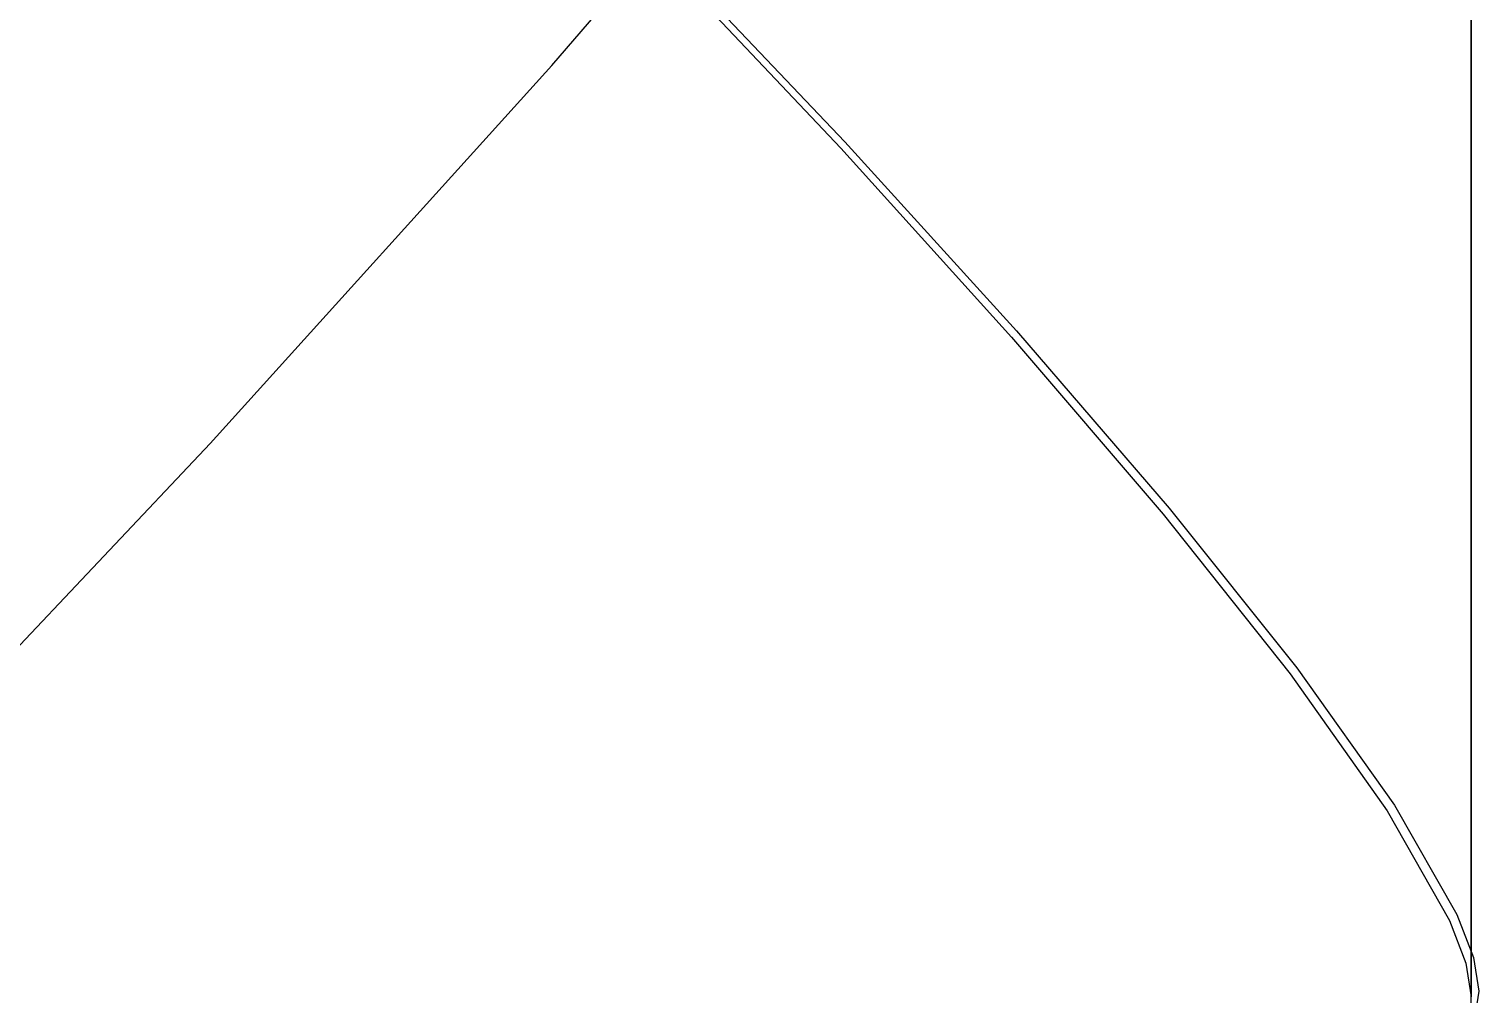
# Model space of a CAD drawing. Extents: x 0 to 141, y -114 to 28.
# Drawn here: x 95.92 to 141.35, y -43.16 to -12.92 of the extents above; entities that cross this region are included whole.
import ezdxf

# ---------------------------------------------------------------- set-up
doc = ezdxf.new("R2010")
doc.units = 0

msp = doc.modelspace()

# ---------------------------------------------------------------- linework, layer by layer
at = {"layer": 'Layer 1'}
for p, q in [((141.111, -113.812), (141.111, 27.2993)), ((141.111, 27.2993), (141.111, -43.2562)), ((141.111, 27.2993), (141.111, -43.2562)), ((141.111, -113.812), (141.111, 27.2993)), ((141.111, 27.2993), (141.111, -43.2562)), ((141.111, -113.812), (141.111, 27.2993)), ((141.111, 27.2993), (141.111, -43.2562)), ((141.111, -113.812), (141.111, 27.2993)), ((141.111, -113.812), (141.111, 27.2993)), ((141.111, -113.812), (141.111, 27.2993)), ((141.111, -113.812), (141.111, 27.2993)), ((141.111, -113.812), (141.111, 27.2993)), ((141.111, 27.2993), (141.111, -43.2562)), ((141.111, 27.2993), (141.111, -43.2562)), ((141.111, 27.2993), (141.111, -43.2562)), ((141.111, 27.2993), (141.111, -43.2562)), ((141.111, 27.2993), (141.111, -43.2562)), ((141.111, 27.2993), (141.111, -43.2562)), ((141.111, 27.2993), (141.111, -43.2562)), ((141.111, 27.2993), (141.111, -43.2562)), ((141.111, 27.2993), (141.111, -43.2562)), ((141.111, 27.2993), (141.111, -43.2562)), ((141.111, 27.2993), (141.111, -43.2562)), ((141.111, -113.812), (141.111, 27.2993)), ((141.111, 27.2993), (141.111, -43.2562)), ((141.111, 27.2993), (141.111, -43.2562)), ((141.111, -113.812), (141.111, 27.2993)), ((141.111, -113.812), (141.111, 27.2993)), ((141.111, 27.2993), (141.111, -43.2562)), ((141.111, 27.2993), (141.111, -43.2562)), ((141.111, -113.812), (141.111, 27.2993)), ((141.111, 27.2993), (141.111, -43.2562)), ((141.111, 27.2993), (141.111, -43.2562)), ((141.111, -113.812), (141.111, 27.2993)), ((141.111, 27.2993), (141.111, -43.2562)), ((141.111, -113.812), (141.111, 27.2993)), ((141.111, -113.812), (141.111, 27.2993)), ((141.111, 27.2993), (141.111, -43.2562)), ((141.111, 27.2993), (141.111, -43.2562)), ((141.111, -113.812), (141.111, 27.2993)), ((141.111, 27.2993), (141.111, -43.2562)), ((141.111, -113.812), (141.111, 27.2993)), ((141.111, 27.2993), (141.111, -43.2562)), ((141.111, 27.2993), (141.111, -43.2562)), ((141.111, 27.2993), (141.111, -43.2562)), ((141.111, -113.812), (141.111, 27.2993)), ((141.111, 27.2993), (141.111, -43.2562)), ((141.111, -113.812), (141.111, 27.2993)), ((141.111, 27.2993), (141.111, -43.2562)), ((141.111, 27.2993), (141.111, -43.2562)), ((141.111, -113.812), (141.111, 27.2993)), ((141.111, 27.2993), (141.111, -43.2562)), ((141.111, -113.812), (141.111, 27.2993)), ((141.111, -113.812), (141.111, 27.2993)), ((141.111, 27.2993), (141.111, -43.2562)), ((141.111, -113.812), (141.111, 27.2993)), ((141.111, -113.812), (141.111, 27.2993)), ((141.111, -113.812), (141.111, 27.2993)), ((141.111, 27.2993), (141.111, -43.2562)), ((141.111, 27.2993), (141.111, -43.2562)), ((141.111, -113.812), (141.111, 27.2993)), ((141.111, -113.812), (141.111, 27.2993)), ((141.111, 27.2993), (141.111, -43.2562)), ((141.111, 27.2993), (141.111, -43.2562)), ((141.111, 27.2993), (141.111, -43.2562)), ((141.111, -113.812), (141.111, 27.2993)), ((141.111, 27.2993), (141.111, -43.2562)), ((141.111, 27.2993), (141.111, -43.2562)), ((141.111, -113.812), (141.111, 27.2993)), ((141.111, 27.2993), (141.111, -43.2562)), ((141.111, 27.2993), (141.111, -43.2562)), ((141.111, 27.2993), (141.111, -43.2562)), ((141.111, 27.2993), (141.111, -43.2562)), ((141.111, 27.2993), (141.111, -43.2562)), ((141.111, -113.812), (141.111, 27.2993)), ((141.111, 27.2993), (141.111, -43.2562)), ((141.111, -113.812), (141.111, 27.2993)), ((141.111, 27.2993), (141.111, -43.2562)), ((141.111, 27.2993), (141.111, -43.2562)), ((141.111, -113.812), (141.111, 27.2993)), ((141.111, -113.812), (141.111, 27.2993)), ((141.111, 27.2993), (141.111, -43.2562)), ((141.111, 27.2993), (141.111, -43.2562)), ((141.111, 27.2993), (141.111, -43.2562)), ((141.111, 27.2993), (141.111, -43.2562)), ((141.111, -113.812), (141.111, 27.2993)), ((141.111, 27.2993), (141.111, -43.2562)), ((141.111, 27.2993), (141.111, -43.2562)), ((141.111, 27.2993), (141.111, -43.2562)), ((141.111, 27.2993), (141.111, -43.2562)), ((141.111, 27.2993), (141.111, -43.2562)), ((141.111, 27.2993), (141.111, -43.2562)), ((141.111, -113.812), (141.111, 27.2993)), ((141.111, -113.812), (141.111, 27.2993)), ((141.111, 27.2993), (141.111, -43.2562)), ((141.111, 27.2993), (141.111, -43.2562)), ((141.111, -113.812), (141.111, 27.2993)), ((141.111, 27.2993), (141.111, -43.2562)), ((141.111, 27.2993), (141.111, -43.2562)), ((141.111, 27.2993), (141.111, -43.2562)), ((141.111, 27.2993), (141.111, -43.2562)), ((141.111, -113.812), (141.111, 27.2993)), ((141.111, -113.812), (141.111, 27.2993)), ((141.111, -113.812), (141.111, 27.2993)), ((141.111, -113.812), (141.111, 27.2993)), ((141.111, -113.812), (141.111, 27.2993)), ((141.111, 27.2993), (141.111, -43.2562)), ((141.111, -113.812), (141.111, 27.2993)), ((141.111, -113.812), (141.111, 27.2993)), ((141.111, 27.2993), (141.111, -43.2562)), ((141.111, 27.2993), (141.111, -43.2562)), ((141.111, -113.812), (141.111, 27.2993)), ((141.111, 27.2993), (141.111, -43.2562)), ((141.111, 27.2993), (141.111, -43.2562)), ((141.111, 27.2993), (141.111, -43.2562)), ((141.111, -113.812), (141.111, 27.2993)), ((141.111, 27.2993), (141.111, -43.2562)), ((112.306867, -14.062516), (121.802245, -2.968875)), ((112.306867, -14.062516), (121.802245, -2.968875)), ((112.306867, -14.062516), (121.802245, -2.968875)), ((112.306867, -14.062516), (121.802245, -2.968875)), ((112.306867, -14.062516), (121.802245, -2.968875)), ((112.306867, -14.062516), (121.802245, -2.968875)), ((112.306867, -14.062516), (121.802245, -2.968875)), ((112.306867, -14.062516), (121.802245, -2.968875)), ((112.306867, -14.062516), (121.802245, -2.968875)), ((112.306867, -14.062516), (121.802245, -2.968875)), ((112.306867, -14.062516), (121.802245, -2.968875)), ((112.306867, -14.062516), (121.802245, -2.968875)), ((112.306867, -14.062516), (121.802245, -2.968875)), ((112.306867, -14.062516), (121.802245, -2.968875)), ((112.306867, -14.062516), (121.802245, -2.968875)), ((112.306867, -14.062516), (121.802245, -2.968875)), ((112.306867, -14.062516), (121.802245, -2.968875)), ((112.306867, -14.062516), (121.802245, -2.968875)), ((112.306867, -14.062516), (121.802245, -2.968875)), ((112.306867, -14.062516), (121.802245, -2.968875)), ((115.651124, -10.309892), (121.480104, -16.452761)), ((115.559236, -10.513096), (121.354873, -16.651066)), ((115.559236, -10.513096), (121.354873, -16.651066)), ((115.559236, -10.513096), (121.354873, -16.651066)), ((115.559236, -10.513096), (121.354873, -16.651066)), ((115.559236, -10.513096), (121.354873, -16.651066)), ((115.559236, -10.513096), (121.354873, -16.651066)), ((115.559236, -10.513096), (121.354873, -16.651066)), ((115.559236, -10.513096), (121.354873, -16.651066)), ((115.559236, -10.513096), (121.354873, -16.651066)), ((115.559236, -10.513096), (121.354873, -16.651066)), ((115.559236, -10.513096), (121.354873, -16.651066)), ((115.559236, -10.513096), (121.354873, -16.651066)), ((115.559236, -10.513096), (121.354873, -16.651066)), ((115.559236, -10.513096), (121.354873, -16.651066)), ((115.559236, -10.513096), (121.354873, -16.651066)), ((115.559236, -10.513096), (121.354873, -16.651066)), ((115.559236, -10.513096), (121.354873, -16.651066)), ((115.559236, -10.513096), (121.354873, -16.651066)), ((115.559236, -10.513096), (121.354873, -16.651066)), ((115.559236, -10.513096), (121.354873, -16.651066)), ((115.559236, -10.513096), (121.354873, -16.651066)), ((115.559236, -10.513096), (121.354873, -16.651066)), ((115.559236, -10.513096), (121.354873, -16.651066)), ((115.559236, -10.513096), (121.354873, -16.651066)), ((115.559236, -10.513096), (121.354873, -16.651066)), ((115.559236, -10.513096), (121.354873, -16.651066)), ((115.559766, -10.513013), (121.355279, -16.650978)), ((115.559766, -10.513013), (121.355279, -16.650978)), ((115.559766, -10.513013), (121.355279, -16.650978)), ((115.559766, -10.513013), (121.355279, -16.650978)), ((115.559766, -10.513013), (121.355279, -16.650978)), ((115.559766, -10.513013), (121.355279, -16.650978)), ((115.559766, -10.513013), (121.355279, -16.650978)), ((115.559766, -10.513013), (121.355279, -16.650978)), ((115.559766, -10.513013), (121.355279, -16.650978)), ((115.559766, -10.513013), (121.355279, -16.650978)), ((115.559766, -10.513013), (121.355279, -16.650978)), ((115.559766, -10.513013), (121.355279, -16.650978)), ((115.559766, -10.513013), (121.355279, -16.650978)), ((115.559766, -10.513013), (121.355279, -16.650978)), ((115.559766, -10.513013), (121.355279, -16.650978)), ((115.559766, -10.513013), (121.355279, -16.650978)), ((115.559766, -10.513013), (121.355279, -16.650978)), ((115.559766, -10.513013), (121.355279, -16.650978)), ((115.559766, -10.513013), (121.355279, -16.650978)), ((115.559766, -10.513013), (121.355279, -16.650978)), ((115.559766, -10.513013), (121.355279, -16.650978)), ((115.559766, -10.513013), (121.355279, -16.650978)), ((115.559766, -10.513013), (121.355279, -16.650978)), ((115.559766, -10.513013), (121.355279, -16.650978)), ((115.559766, -10.513013), (121.355279, -16.650978)), ((115.559766, -10.513013), (121.355279, -16.650978)), ((115.559766, -10.513013), (121.355279, -16.650978)), ((115.559766, -10.513013), (121.355279, -16.650978)), ((115.559766, -10.513013), (121.355279, -16.650978)), ((115.559766, -10.513013), (121.355279, -16.650978)), ((115.559766, -10.513013), (121.355279, -16.650978)), ((115.559766, -10.513013), (121.355279, -16.650978)), ((115.559766, -10.513013), (121.355279, -16.650978)), ((115.560024, -10.513096), (121.35549, -16.651066)), ((115.560024, -10.513096), (121.35549, -16.651066)), ((115.560024, -10.513096), (121.35549, -16.651066)), ((115.560024, -10.513096), (121.35549, -16.651066)), ((115.560024, -10.513096), (121.35549, -16.651066)), ((115.560024, -10.513096), (121.35549, -16.651066)), ((115.560024, -10.513096), (121.35549, -16.651066)), ((115.560024, -10.513096), (121.35549, -16.651066)), ((115.560024, -10.513096), (121.35549, -16.651066)), ((115.560024, -10.513096), (121.35549, -16.651066)), ((115.560024, -10.513096), (121.35549, -16.651066)), ((115.560024, -10.513096), (121.35549, -16.651066)), ((115.560024, -10.513096), (121.35549, -16.651066)), ((115.560024, -10.513096), (121.35549, -16.651066)), ((115.560024, -10.513096), (121.35549, -16.651066)), ((115.560024, -10.513096), (121.35549, -16.651066)), ((115.560024, -10.513096), (121.35549, -16.651066)), ((115.560024, -10.513096), (121.35549, -16.651066)), ((115.560024, -10.513096), (121.35549, -16.651066)), ((115.560024, -10.513096), (121.35549, -16.651066)), ((115.560024, -10.513096), (121.35549, -16.651066)), ((115.560024, -10.513096), (121.35549, -16.651066)), ((115.560024, -10.513096), (121.35549, -16.651066)), ((115.560024, -10.513096), (121.35549, -16.651066)), ((115.560024, -10.513096), (121.35549, -16.651066)), ((115.560024, -10.513096), (121.35549, -16.651066)), ((115.560024, -10.513096), (121.35549, -16.651066)), ((115.560024, -10.513096), (121.35549, -16.651066)), ((115.560024, -10.513096), (121.35549, -16.651066)), ((115.560024, -10.513096), (121.35549, -16.651066)), ((115.560024, -10.513096), (121.35549, -16.651066)), ((115.560024, -10.513096), (121.35549, -16.651066)), ((115.560024, -10.513096), (121.35549, -16.651066)), ((115.560024, -10.513096), (121.35549, -16.651066)), ((115.560024, -10.513096), (121.35549, -16.651066)), ((115.560024, -10.513096), (121.35549, -16.651066)), ((115.560024, -10.513096), (121.35549, -16.651066)), ((115.560024, -10.513096), (121.35549, -16.651066)), ((115.560024, -10.513096), (121.35549, -16.651066)), ((115.560024, -10.513096), (121.35549, -16.651066)), ((101.599796, -25.911212), (112.306867, -14.062516)), ((101.599796, -25.911212), (112.306867, -14.062516)), ((101.599796, -25.911212), (112.306867, -14.062516)), ((101.599796, -25.911212), (112.306867, -14.062516)), ((101.599796, -25.911212), (112.306867, -14.062516)), ((101.599796, -25.911212), (112.306867, -14.062516)), ((101.599796, -25.911212), (112.306867, -14.062516)), ((101.599796, -25.911212), (112.306867, -14.062516)), ((101.599796, -25.911212), (112.306867, -14.062516)), ((101.599796, -25.911212), (112.306867, -14.062516)), ((101.599796, -25.911212), (112.306867, -14.062516)), ((101.599796, -25.911212), (112.306867, -14.062516)), ((101.599796, -25.911212), (112.306867, -14.062516)), ((101.599796, -25.911212), (112.306867, -14.062516)), ((101.599796, -25.911212), (112.306867, -14.062516)), ((101.599796, -25.911212), (112.306867, -14.062516)), ((101.599796, -25.911212), (112.306867, -14.062516)), ((101.599796, -25.911212), (112.306867, -14.062516)), ((101.599796, -25.911212), (112.306867, -14.062516)), ((101.599796, -25.911212), (112.306867, -14.062516)), ((121.354873, -16.651066), (126.708549, -22.575402)), ((121.354873, -16.651066), (126.708549, -22.575402)), ((121.354873, -16.651066), (126.708549, -22.575402)), ((121.354873, -16.651066), (126.708549, -22.575402)), ((121.354873, -16.651066), (126.708549, -22.575402)), ((121.354873, -16.651066), (126.708549, -22.575402)), ((121.354873, -16.651066), (126.708549, -22.575402)), ((121.354873, -16.651066), (126.708549, -22.575402)), ((121.354873, -16.651066), (126.708549, -22.575402)), ((121.354873, -16.651066), (126.708549, -22.575402)), ((121.354873, -16.651066), (126.708549, -22.575402)), ((121.354873, -16.651066), (126.708549, -22.575402)), ((121.354873, -16.651066), (126.708549, -22.575402)), ((121.354873, -16.651066), (126.708549, -22.575402)), ((121.354873, -16.651066), (126.708549, -22.575402)), ((121.354873, -16.651066), (126.708549, -22.575402)), ((121.354873, -16.651066), (126.708549, -22.575402)), ((121.354873, -16.651066), (126.708549, -22.575402)), ((121.354873, -16.651066), (126.708549, -22.575402)), ((121.354873, -16.651066), (126.708549, -22.575402)), ((121.354873, -16.651066), (126.708549, -22.575402)), ((121.354873, -16.651066), (126.708549, -22.575402)), ((121.354873, -16.651066), (126.708549, -22.575402)), ((121.354873, -16.651066), (126.708549, -22.575402)), ((121.354873, -16.651066), (126.708549, -22.575402)), ((121.354873, -16.651066), (126.708549, -22.575402)), ((121.355279, -16.650978), (126.708843, -22.575314)), ((121.355279, -16.650978), (126.708843, -22.575314)), ((121.355279, -16.650978), (126.708843, -22.575314)), ((121.355279, -16.650978), (126.708843, -22.575314)), ((121.355279, -16.650978), (126.708843, -22.575314)), ((121.355279, -16.650978), (126.708843, -22.575314)), ((121.355279, -16.650978), (126.708843, -22.575314)), ((121.355279, -16.650978), (126.708843, -22.575314)), ((121.355279, -16.650978), (126.708843, -22.575314)), ((121.355279, -16.650978), (126.708843, -22.575314)), ((121.355279, -16.650978), (126.708843, -22.575314)), ((121.355279, -16.650978), (126.708843, -22.575314)), ((121.355279, -16.650978), (126.708843, -22.575314)), ((121.355279, -16.650978), (126.708843, -22.575314)), ((121.355279, -16.650978), (126.708843, -22.575314)), ((121.355279, -16.650978), (126.708843, -22.575314)), ((121.355279, -16.650978), (126.708843, -22.575314)), ((121.355279, -16.650978), (126.708843, -22.575314)), ((121.355279, -16.650978), (126.708843, -22.575314)), ((121.355279, -16.650978), (126.708843, -22.575314)), ((121.355279, -16.650978), (126.708843, -22.575314)), ((121.355279, -16.650978), (126.708843, -22.575314)), ((121.355279, -16.650978), (126.708843, -22.575314)), ((121.355279, -16.650978), (126.708843, -22.575314)), ((121.355279, -16.650978), (126.708843, -22.575314)), ((121.355279, -16.650978), (126.708843, -22.575314)), ((121.355279, -16.650978), (126.708843, -22.575314)), ((121.355279, -16.650978), (126.708843, -22.575314)), ((121.355279, -16.650978), (126.708843, -22.575314)), ((121.355279, -16.650978), (126.708843, -22.575314)), ((121.355279, -16.650978), (126.708843, -22.575314)), ((121.355279, -16.650978), (126.708843, -22.575314)), ((121.355279, -16.650978), (126.708843, -22.575314)), ((121.35549, -16.651066), (126.709004, -22.575402)), ((121.35549, -16.651066), (126.709004, -22.575402)), ((121.35549, -16.651066), (126.709004, -22.575402)), ((121.35549, -16.651066), (126.709004, -22.575402)), ((121.35549, -16.651066), (126.709004, -22.575402)), ((121.35549, -16.651066), (126.709004, -22.575402)), ((121.35549, -16.651066), (126.709004, -22.575402)), ((121.35549, -16.651066), (126.709004, -22.575402)), ((121.35549, -16.651066), (126.709004, -22.575402)), ((121.35549, -16.651066), (126.709004, -22.575402)), ((121.35549, -16.651066), (126.709004, -22.575402)), ((121.35549, -16.651066), (126.709004, -22.575402)), ((121.35549, -16.651066), (126.709004, -22.575402)), ((121.35549, -16.651066), (126.709004, -22.575402)), ((121.35549, -16.651066), (126.709004, -22.575402)), ((121.35549, -16.651066), (126.709004, -22.575402)), ((121.35549, -16.651066), (126.709004, -22.575402)), ((121.35549, -16.651066), (126.709004, -22.575402)), ((121.35549, -16.651066), (126.709004, -22.575402)), ((121.35549, -16.651066), (126.709004, -22.575402)), ((121.35549, -16.651066), (126.709004, -22.575402)), ((121.35549, -16.651066), (126.709004, -22.575402)), ((121.35549, -16.651066), (126.709004, -22.575402)), ((121.35549, -16.651066), (126.709004, -22.575402)), ((121.35549, -16.651066), (126.709004, -22.575402)), ((121.35549, -16.651066), (126.709004, -22.575402)), ((121.35549, -16.651066), (126.709004, -22.575402)), ((121.35549, -16.651066), (126.709004, -22.575402)), ((121.35549, -16.651066), (126.709004, -22.575402)), ((121.35549, -16.651066), (126.709004, -22.575402)), ((121.35549, -16.651066), (126.709004, -22.575402)), ((121.35549, -16.651066), (126.709004, -22.575402)), ((121.35549, -16.651066), (126.709004, -22.575402)), ((121.35549, -16.651066), (126.709004, -22.575402)), ((121.35549, -16.651066), (126.709004, -22.575402)), ((121.35549, -16.651066), (126.709004, -22.575402)), ((121.35549, -16.651066), (126.709004, -22.575402)), ((121.35549, -16.651066), (126.709004, -22.575402)), ((121.35549, -16.651066), (126.709004, -22.575402)), ((121.35549, -16.651066), (126.709004, -22.575402)), ((121.480104, -16.452761), (126.864957, -22.381676)), ((126.708549, -22.575402), (131.456364, -28.122208)), ((126.708549, -22.575402), (131.456364, -28.122208)), ((126.708549, -22.575402), (131.456364, -28.122208)), ((126.708549, -22.575402), (131.456364, -28.122208)), ((126.708549, -22.575402), (131.456364, -28.122208)), ((126.708549, -22.575402), (131.456364, -28.122208)), ((126.708549, -22.575402), (131.456364, -28.122208)), ((126.708549, -22.575402), (131.456364, -28.122208)), ((126.708549, -22.575402), (131.456364, -28.122208)), ((126.708549, -22.575402), (131.456364, -28.122208)), ((126.708549, -22.575402), (131.456364, -28.122208)), ((126.708549, -22.575402), (131.456364, -28.122208)), ((126.708549, -22.575402), (131.456364, -28.122208)), ((126.708549, -22.575402), (131.456364, -28.122208)), ((126.708549, -22.575402), (131.456364, -28.122208)), ((126.708549, -22.575402), (131.456364, -28.122208)), ((126.708549, -22.575402), (131.456364, -28.122208)), ((126.708549, -22.575402), (131.456364, -28.122208)), ((126.708549, -22.575402), (131.456364, -28.122208)), ((126.708549, -22.575402), (131.456364, -28.122208)), ((126.708549, -22.575402), (131.456364, -28.122208)), ((126.708549, -22.575402), (131.456364, -28.122208)), ((126.708549, -22.575402), (131.456364, -28.122208)), ((126.708549, -22.575402), (131.456364, -28.122208)), ((126.708549, -22.575402), (131.456364, -28.122208)), ((126.708549, -22.575402), (131.456364, -28.122208)), ((126.708843, -22.575314), (131.456559, -28.122123)), ((126.708843, -22.575314), (131.456559, -28.122123)), ((126.708843, -22.575314), (131.456559, -28.122123)), ((126.708843, -22.575314), (131.456559, -28.122123)), ((126.708843, -22.575314), (131.456559, -28.122123)), ((126.708843, -22.575314), (131.456559, -28.122123)), ((126.708843, -22.575314), (131.456559, -28.122123)), ((126.708843, -22.575314), (131.456559, -28.122123)), ((126.708843, -22.575314), (131.456559, -28.122123)), ((126.708843, -22.575314), (131.456559, -28.122123)), ((126.708843, -22.575314), (131.456559, -28.122123)), ((126.708843, -22.575314), (131.456559, -28.122123)), ((126.708843, -22.575314), (131.456559, -28.122123)), ((126.708843, -22.575314), (131.456559, -28.122123)), ((126.708843, -22.575314), (131.456559, -28.122123)), ((126.708843, -22.575314), (131.456559, -28.122123)), ((126.708843, -22.575314), (131.456559, -28.122123)), ((126.708843, -22.575314), (131.456559, -28.122123)), ((126.708843, -22.575314), (131.456559, -28.122123)), ((126.708843, -22.575314), (131.456559, -28.122123)), ((126.708843, -22.575314), (131.456559, -28.122123)), ((126.708843, -22.575314), (131.456559, -28.122123)), ((126.708843, -22.575314), (131.456559, -28.122123)), ((126.708843, -22.575314), (131.456559, -28.122123)), ((126.708843, -22.575314), (131.456559, -28.122123)), ((126.708843, -22.575314), (131.456559, -28.122123)), ((126.708843, -22.575314), (131.456559, -28.122123)), ((126.708843, -22.575314), (131.456559, -28.122123)), ((126.708843, -22.575314), (131.456559, -28.122123)), ((126.708843, -22.575314), (131.456559, -28.122123)), ((126.708843, -22.575314), (131.456559, -28.122123)), ((126.708843, -22.575314), (131.456559, -28.122123)), ((126.708843, -22.575314), (131.456559, -28.122123)), ((126.709004, -22.575402), (131.456672, -28.122208)), ((126.709004, -22.575402), (131.456672, -28.122208)), ((126.709004, -22.575402), (131.456672, -28.122208)), ((126.709004, -22.575402), (131.456672, -28.122208)), ((126.709004, -22.575402), (131.456672, -28.122208)), ((126.709004, -22.575402), (131.456672, -28.122208)), ((126.709004, -22.575402), (131.456672, -28.122208)), ((126.709004, -22.575402), (131.456672, -28.122208)), ((126.709004, -22.575402), (131.456672, -28.122208)), ((126.709004, -22.575402), (131.456672, -28.122208)), ((126.709004, -22.575402), (131.456672, -28.122208)), ((126.709004, -22.575402), (131.456672, -28.122208)), ((126.709004, -22.575402), (131.456672, -28.122208)), ((126.709004, -22.575402), (131.456672, -28.122208)), ((126.709004, -22.575402), (131.456672, -28.122208)), ((126.709004, -22.575402), (131.456672, -28.122208)), ((126.709004, -22.575402), (131.456672, -28.122208)), ((126.709004, -22.575402), (131.456672, -28.122208)), ((126.709004, -22.575402), (131.456672, -28.122208)), ((126.709004, -22.575402), (131.456672, -28.122208)), ((126.709004, -22.575402), (131.456672, -28.122208)), ((126.709004, -22.575402), (131.456672, -28.122208)), ((126.709004, -22.575402), (131.456672, -28.122208)), ((126.709004, -22.575402), (131.456672, -28.122208)), ((126.709004, -22.575402), (131.456672, -28.122208)), ((126.709004, -22.575402), (131.456672, -28.122208)), ((126.709004, -22.575402), (131.456672, -28.122208)), ((126.709004, -22.575402), (131.456672, -28.122208)), ((126.709004, -22.575402), (131.456672, -28.122208)), ((126.709004, -22.575402), (131.456672, -28.122208)), ((126.709004, -22.575402), (131.456672, -28.122208)), ((126.709004, -22.575402), (131.456672, -28.122208)), ((126.709004, -22.575402), (131.456672, -28.122208)), ((126.709004, -22.575402), (131.456672, -28.122208)), ((126.709004, -22.575402), (131.456672, -28.122208)), ((126.709004, -22.575402), (131.456672, -28.122208)), ((126.709004, -22.575402), (131.456672, -28.122208)), ((126.709004, -22.575402), (131.456672, -28.122208)), ((126.709004, -22.575402), (131.456672, -28.122208)), ((126.709004, -22.575402), (131.456672, -28.122208)), ((126.864957, -22.381676), (131.640703, -27.932581)), ((90.008822, -38.187171), (101.599796, -25.911212)), ((90.008822, -38.187171), (101.599796, -25.911212)), ((90.008822, -38.187171), (101.599796, -25.911212)), ((90.008822, -38.187171), (101.599796, -25.911212)), ((90.008822, -38.187171), (101.599796, -25.911212)), ((90.008822, -38.187171), (101.599796, -25.911212)), ((90.008822, -38.187171), (101.599796, -25.911212)), ((90.008822, -38.187171), (101.599796, -25.911212)), ((90.008822, -38.187171), (101.599796, -25.911212)), ((90.008822, -38.187171), (101.599796, -25.911212)), ((90.008822, -38.187171), (101.599796, -25.911212)), ((90.008822, -38.187171), (101.599796, -25.911212)), ((90.008822, -38.187171), (101.599796, -25.911212)), ((90.008822, -38.187171), (101.599796, -25.911212)), ((90.008822, -38.187171), (101.599796, -25.911212)), ((90.008822, -38.187171), (101.599796, -25.911212)), ((90.008822, -38.187171), (101.599796, -25.911212)), ((90.008822, -38.187171), (101.599796, -25.911212)), ((90.008822, -38.187171), (101.599796, -25.911212)), ((90.008822, -38.187171), (101.599796, -25.911212)), ((131.456364, -28.122208), (135.434417, -33.127587)), ((131.456364, -28.122208), (135.434417, -33.127587)), ((131.456364, -28.122208), (135.434417, -33.127587)), ((131.456364, -28.122208), (135.434417, -33.127587)), ((131.456364, -28.122208), (135.434417, -33.127587)), ((131.456364, -28.122208), (135.434417, -33.127587)), ((131.456364, -28.122208), (135.434417, -33.127587)), ((131.456364, -28.122208), (135.434417, -33.127587)), ((131.456364, -28.122208), (135.434417, -33.127587)), ((131.456364, -28.122208), (135.434417, -33.127587)), ((131.456364, -28.122208), (135.434417, -33.127587)), ((131.456364, -28.122208), (135.434417, -33.127587)), ((131.456364, -28.122208), (135.434417, -33.127587)), ((131.456364, -28.122208), (135.434417, -33.127587)), ((131.456364, -28.122208), (135.434417, -33.127587)), ((131.456364, -28.122208), (135.434417, -33.127587)), ((131.456364, -28.122208), (135.434417, -33.127587)), ((131.456364, -28.122208), (135.434417, -33.127587)), ((131.456364, -28.122208), (135.434417, -33.127587)), ((131.456364, -28.122208), (135.434417, -33.127587)), ((131.456364, -28.122208), (135.434417, -33.127587)), ((131.456364, -28.122208), (135.434417, -33.127587)), ((131.456364, -28.122208), (135.434417, -33.127587)), ((131.456364, -28.122208), (135.434417, -33.127587)), ((131.456364, -28.122208), (135.434417, -33.127587)), ((131.456364, -28.122208), (135.434417, -33.127587)), ((131.456559, -28.122123), (135.434531, -33.127512)), ((131.456559, -28.122123), (135.434531, -33.127512)), ((131.456559, -28.122123), (135.434531, -33.127512)), ((131.456559, -28.122123), (135.434531, -33.127512)), ((131.456559, -28.122123), (135.434531, -33.127512)), ((131.456559, -28.122123), (135.434531, -33.127512)), ((131.456559, -28.122123), (135.434531, -33.127512)), ((131.456559, -28.122123), (135.434531, -33.127512)), ((131.456559, -28.122123), (135.434531, -33.127512)), ((131.456559, -28.122123), (135.434531, -33.127512)), ((131.456559, -28.122123), (135.434531, -33.127512)), ((131.456559, -28.122123), (135.434531, -33.127512)), ((131.456559, -28.122123), (135.434531, -33.127512)), ((131.456559, -28.122123), (135.434531, -33.127512)), ((131.456559, -28.122123), (135.434531, -33.127512)), ((131.456559, -28.122123), (135.434531, -33.127512)), ((131.456559, -28.122123), (135.434531, -33.127512)), ((131.456559, -28.122123), (135.434531, -33.127512)), ((131.456559, -28.122123), (135.434531, -33.127512)), ((131.456559, -28.122123), (135.434531, -33.127512)), ((131.456559, -28.122123), (135.434531, -33.127512)), ((131.456559, -28.122123), (135.434531, -33.127512)), ((131.456559, -28.122123), (135.434531, -33.127512)), ((131.456559, -28.122123), (135.434531, -33.127512)), ((131.456559, -28.122123), (135.434531, -33.127512)), ((131.456559, -28.122123), (135.434531, -33.127512)), ((131.456559, -28.122123), (135.434531, -33.127512)), ((131.456559, -28.122123), (135.434531, -33.127512)), ((131.456559, -28.122123), (135.434531, -33.127512)), ((131.456559, -28.122123), (135.434531, -33.127512)), ((131.456559, -28.122123), (135.434531, -33.127512)), ((131.456559, -28.122123), (135.434531, -33.127512)), ((131.456559, -28.122123), (135.434531, -33.127512)), ((131.456672, -28.122208), (135.434599, -33.127587)), ((131.456672, -28.122208), (135.434599, -33.127587)), ((131.456672, -28.122208), (135.434599, -33.127587)), ((131.456672, -28.122208), (135.434599, -33.127587)), ((131.456672, -28.122208), (135.434599, -33.127587)), ((131.456672, -28.122208), (135.434599, -33.127587)), ((131.456672, -28.122208), (135.434599, -33.127587)), ((131.456672, -28.122208), (135.434599, -33.127587)), ((131.456672, -28.122208), (135.434599, -33.127587)), ((131.456672, -28.122208), (135.434599, -33.127587)), ((131.456672, -28.122208), (135.434599, -33.127587)), ((131.456672, -28.122208), (135.434599, -33.127587)), ((131.456672, -28.122208), (135.434599, -33.127587)), ((131.456672, -28.122208), (135.434599, -33.127587)), ((131.456672, -28.122208), (135.434599, -33.127587)), ((131.456672, -28.122208), (135.434599, -33.127587)), ((131.456672, -28.122208), (135.434599, -33.127587)), ((131.456672, -28.122208), (135.434599, -33.127587)), ((131.456672, -28.122208), (135.434599, -33.127587)), ((131.456672, -28.122208), (135.434599, -33.127587)), ((131.456672, -28.122208), (135.434599, -33.127587)), ((131.456672, -28.122208), (135.434599, -33.127587)), ((131.456672, -28.122208), (135.434599, -33.127587)), ((131.456672, -28.122208), (135.434599, -33.127587)), ((131.456672, -28.122208), (135.434599, -33.127587)), ((131.456672, -28.122208), (135.434599, -33.127587)), ((131.456672, -28.122208), (135.434599, -33.127587)), ((131.456672, -28.122208), (135.434599, -33.127587)), ((131.456672, -28.122208), (135.434599, -33.127587)), ((131.456672, -28.122208), (135.434599, -33.127587)), ((131.456672, -28.122208), (135.434599, -33.127587)), ((131.456672, -28.122208), (135.434599, -33.127587)), ((131.456672, -28.122208), (135.434599, -33.127587)), ((131.456672, -28.122208), (135.434599, -33.127587)), ((131.456672, -28.122208), (135.434599, -33.127587)), ((131.456672, -28.122208), (135.434599, -33.127587)), ((131.456672, -28.122208), (135.434599, -33.127587)), ((131.456672, -28.122208), (135.434599, -33.127587)), ((131.456672, -28.122208), (135.434599, -33.127587)), ((131.456672, -28.122208), (135.434599, -33.127587)), ((131.640703, -27.932581), (135.642362, -32.941422)), ((135.434417, -33.127587), (138.478807, -37.427642)), ((135.434417, -33.127587), (138.478807, -37.427642)), ((135.434417, -33.127587), (138.478807, -37.427642)), ((135.434417, -33.127587), (138.478807, -37.427642)), ((135.434417, -33.127587), (138.478807, -37.427642)), ((135.434417, -33.127587), (138.478807, -37.427642)), ((135.434417, -33.127587), (138.478807, -37.427642)), ((135.434417, -33.127587), (138.478807, -37.427642)), ((135.434417, -33.127587), (138.478807, -37.427642)), ((135.434417, -33.127587), (138.478807, -37.427642)), ((135.434417, -33.127587), (138.478807, -37.427642)), ((135.434417, -33.127587), (138.478807, -37.427642)), ((135.434417, -33.127587), (138.478807, -37.427642)), ((135.434417, -33.127587), (138.478807, -37.427642)), ((135.434417, -33.127587), (138.478807, -37.427642)), ((135.434417, -33.127587), (138.478807, -37.427642)), ((135.434417, -33.127587), (138.478807, -37.427642)), ((135.434417, -33.127587), (138.478807, -37.427642)), ((135.434417, -33.127587), (138.478807, -37.427642)), ((135.434417, -33.127587), (138.478807, -37.427642)), ((135.434417, -33.127587), (138.478807, -37.427642)), ((135.434417, -33.127587), (138.478807, -37.427642)), ((135.434417, -33.127587), (138.478807, -37.427642)), ((135.434417, -33.127587), (138.478807, -37.427642)), ((135.434417, -33.127587), (138.478807, -37.427642)), ((135.434417, -33.127587), (138.478807, -37.427642)), ((135.434531, -33.127512), (138.47886, -37.427585)), ((135.434531, -33.127512), (138.47886, -37.427585)), ((135.434531, -33.127512), (138.47886, -37.427585)), ((135.434531, -33.127512), (138.47886, -37.427585)), ((135.434531, -33.127512), (138.47886, -37.427585)), ((135.434531, -33.127512), (138.47886, -37.427585)), ((135.434531, -33.127512), (138.47886, -37.427585)), ((135.434531, -33.127512), (138.47886, -37.427585)), ((135.434531, -33.127512), (138.47886, -37.427585)), ((135.434531, -33.127512), (138.47886, -37.427585)), ((135.434531, -33.127512), (138.47886, -37.427585)), ((135.434531, -33.127512), (138.47886, -37.427585)), ((135.434531, -33.127512), (138.47886, -37.427585)), ((135.434531, -33.127512), (138.47886, -37.427585)), ((135.434531, -33.127512), (138.47886, -37.427585)), ((135.434531, -33.127512), (138.47886, -37.427585)), ((135.434531, -33.127512), (138.47886, -37.427585)), ((135.434531, -33.127512), (138.47886, -37.427585)), ((135.434531, -33.127512), (138.47886, -37.427585)), ((135.434531, -33.127512), (138.47886, -37.427585)), ((135.434531, -33.127512), (138.47886, -37.427585)), ((135.434531, -33.127512), (138.47886, -37.427585)), ((135.434531, -33.127512), (138.47886, -37.427585)), ((135.434531, -33.127512), (138.47886, -37.427585)), ((135.434531, -33.127512), (138.47886, -37.427585)), ((135.434531, -33.127512), (138.47886, -37.427585)), ((135.434531, -33.127512), (138.47886, -37.427585)), ((135.434531, -33.127512), (138.47886, -37.427585)), ((135.434531, -33.127512), (138.47886, -37.427585)), ((135.434531, -33.127512), (138.47886, -37.427585)), ((135.434531, -33.127512), (138.47886, -37.427585)), ((135.434531, -33.127512), (138.47886, -37.427585)), ((135.434531, -33.127512), (138.47886, -37.427585)), ((135.434599, -33.127587), (138.478893, -37.427642)), ((135.434599, -33.127587), (138.478893, -37.427642)), ((135.434599, -33.127587), (138.478893, -37.427642)), ((135.434599, -33.127587), (138.478893, -37.427642)), ((135.434599, -33.127587), (138.478893, -37.427642)), ((135.434599, -33.127587), (138.478893, -37.427642)), ((135.434599, -33.127587), (138.478893, -37.427642)), ((135.434599, -33.127587), (138.478893, -37.427642)), ((135.434599, -33.127587), (138.478893, -37.427642)), ((135.434599, -33.127587), (138.478893, -37.427642)), ((135.434599, -33.127587), (138.478893, -37.427642)), ((135.434599, -33.127587), (138.478893, -37.427642)), ((135.434599, -33.127587), (138.478893, -37.427642)), ((135.434599, -33.127587), (138.478893, -37.427642)), ((135.434599, -33.127587), (138.478893, -37.427642)), ((135.434599, -33.127587), (138.478893, -37.427642)), ((135.434599, -33.127587), (138.478893, -37.427642)), ((135.434599, -33.127587), (138.478893, -37.427642)), ((135.434599, -33.127587), (138.478893, -37.427642)), ((135.434599, -33.127587), (138.478893, -37.427642)), ((135.434599, -33.127587), (138.478893, -37.427642)), ((135.434599, -33.127587), (138.478893, -37.427642)), ((135.434599, -33.127587), (138.478893, -37.427642)), ((135.434599, -33.127587), (138.478893, -37.427642)), ((135.434599, -33.127587), (138.478893, -37.427642)), ((135.434599, -33.127587), (138.478893, -37.427642)), ((135.434599, -33.127587), (138.478893, -37.427642)), ((135.434599, -33.127587), (138.478893, -37.427642)), ((135.434599, -33.127587), (138.478893, -37.427642)), ((135.434599, -33.127587), (138.478893, -37.427642)), ((135.434599, -33.127587), (138.478893, -37.427642)), ((135.434599, -33.127587), (138.478893, -37.427642)), ((135.434599, -33.127587), (138.478893, -37.427642)), ((135.434599, -33.127587), (138.478893, -37.427642)), ((135.434599, -33.127587), (138.478893, -37.427642)), ((135.434599, -33.127587), (138.478893, -37.427642)), ((135.434599, -33.127587), (138.478893, -37.427642)), ((135.434599, -33.127587), (138.478893, -37.427642)), ((135.434599, -33.127587), (138.478893, -37.427642)), ((135.434599, -33.127587), (138.478893, -37.427642)), ((135.642362, -32.941422), (138.704951, -37.244142)), ((138.704951, -37.244142), (140.663491, -40.676687)), ((138.478807, -37.427642), (140.425635, -40.858479)), ((138.478807, -37.427642), (140.425635, -40.858479)), ((138.478807, -37.427642), (140.425635, -40.858479)), ((138.478807, -37.427642), (140.425635, -40.858479)), ((138.478807, -37.427642), (140.425635, -40.858479)), ((138.478807, -37.427642), (140.425635, -40.858479)), ((138.478807, -37.427642), (140.425635, -40.858479)), ((138.478807, -37.427642), (140.425635, -40.858479)), ((138.478807, -37.427642), (140.425635, -40.858479)), ((138.478807, -37.427642), (140.425635, -40.858479)), ((138.478807, -37.427642), (140.425635, -40.858479)), ((138.478807, -37.427642), (140.425635, -40.858479)), ((138.478807, -37.427642), (140.425635, -40.858479)), ((138.478807, -37.427642), (140.425635, -40.858479)), ((138.478807, -37.427642), (140.425635, -40.858479)), ((138.478807, -37.427642), (140.425635, -40.858479)), ((138.478807, -37.427642), (140.425635, -40.858479)), ((138.478807, -37.427642), (140.425635, -40.858479)), ((138.478807, -37.427642), (140.425635, -40.858479)), ((138.478807, -37.427642), (140.425635, -40.858479)), ((138.478807, -37.427642), (140.425635, -40.858479)), ((138.478807, -37.427642), (140.425635, -40.858479)), ((138.478807, -37.427642), (140.425635, -40.858479)), ((138.478807, -37.427642), (140.425635, -40.858479)), ((138.478807, -37.427642), (140.425635, -40.858479)), ((138.478807, -37.427642), (140.425635, -40.858479)), ((138.47886, -37.427585), (140.425649, -40.858446)), ((138.47886, -37.427585), (140.425649, -40.858446)), ((138.47886, -37.427585), (140.425649, -40.858446)), ((138.47886, -37.427585), (140.425649, -40.858446)), ((138.47886, -37.427585), (140.425649, -40.858446)), ((138.47886, -37.427585), (140.425649, -40.858446)), ((138.47886, -37.427585), (140.425649, -40.858446)), ((138.47886, -37.427585), (140.425649, -40.858446)), ((138.47886, -37.427585), (140.425649, -40.858446)), ((138.47886, -37.427585), (140.425649, -40.858446)), ((138.47886, -37.427585), (140.425649, -40.858446)), ((138.47886, -37.427585), (140.425649, -40.858446)), ((138.47886, -37.427585), (140.425649, -40.858446)), ((138.47886, -37.427585), (140.425649, -40.858446)), ((138.47886, -37.427585), (140.425649, -40.858446)), ((138.47886, -37.427585), (140.425649, -40.858446)), ((138.47886, -37.427585), (140.425649, -40.858446)), ((138.47886, -37.427585), (140.425649, -40.858446)), ((138.47886, -37.427585), (140.425649, -40.858446)), ((138.47886, -37.427585), (140.425649, -40.858446)), ((138.47886, -37.427585), (140.425649, -40.858446)), ((138.47886, -37.427585), (140.425649, -40.858446)), ((138.47886, -37.427585), (140.425649, -40.858446)), ((138.47886, -37.427585), (140.425649, -40.858446)), ((138.47886, -37.427585), (140.425649, -40.858446)), ((138.47886, -37.427585), (140.425649, -40.858446)), ((138.47886, -37.427585), (140.425649, -40.858446)), ((138.47886, -37.427585), (140.425649, -40.858446)), ((138.47886, -37.427585), (140.425649, -40.858446)), ((138.47886, -37.427585), (140.425649, -40.858446)), ((138.47886, -37.427585), (140.425649, -40.858446)), ((138.47886, -37.427585), (140.425649, -40.858446)), ((138.47886, -37.427585), (140.425649, -40.858446)), ((138.478893, -37.427642), (140.425657, -40.858479)), ((138.478893, -37.427642), (140.425657, -40.858479)), ((138.478893, -37.427642), (140.425657, -40.858479)), ((138.478893, -37.427642), (140.425657, -40.858479)), ((138.478893, -37.427642), (140.425657, -40.858479)), ((138.478893, -37.427642), (140.425657, -40.858479)), ((138.478893, -37.427642), (140.425657, -40.858479)), ((138.478893, -37.427642), (140.425657, -40.858479)), ((138.478893, -37.427642), (140.425657, -40.858479)), ((138.478893, -37.427642), (140.425657, -40.858479)), ((138.478893, -37.427642), (140.425657, -40.858479)), ((138.478893, -37.427642), (140.425657, -40.858479)), ((138.478893, -37.427642), (140.425657, -40.858479)), ((138.478893, -37.427642), (140.425657, -40.858479)), ((138.478893, -37.427642), (140.425657, -40.858479)), ((138.478893, -37.427642), (140.425657, -40.858479)), ((138.478893, -37.427642), (140.425657, -40.858479)), ((138.478893, -37.427642), (140.425657, -40.858479)), ((138.478893, -37.427642), (140.425657, -40.858479)), ((138.478893, -37.427642), (140.425657, -40.858479)), ((138.478893, -37.427642), (140.425657, -40.858479)), ((138.478893, -37.427642), (140.425657, -40.858479)), ((138.478893, -37.427642), (140.425657, -40.858479)), ((138.478893, -37.427642), (140.425657, -40.858479)), ((138.478893, -37.427642), (140.425657, -40.858479)), ((138.478893, -37.427642), (140.425657, -40.858479)), ((138.478893, -37.427642), (140.425657, -40.858479)), ((138.478893, -37.427642), (140.425657, -40.858479)), ((138.478893, -37.427642), (140.425657, -40.858479)), ((138.478893, -37.427642), (140.425657, -40.858479)), ((138.478893, -37.427642), (140.425657, -40.858479)), ((138.478893, -37.427642), (140.425657, -40.858479)), ((138.478893, -37.427642), (140.425657, -40.858479)), ((138.478893, -37.427642), (140.425657, -40.858479)), ((138.478893, -37.427642), (140.425657, -40.858479)), ((138.478893, -37.427642), (140.425657, -40.858479)), ((138.478893, -37.427642), (140.425657, -40.858479)), ((138.478893, -37.427642), (140.425657, -40.858479)), ((138.478893, -37.427642), (140.425657, -40.858479)), ((138.478893, -37.427642), (140.425657, -40.858479)), ((140.425635, -40.858479), (140.936244, -42.196722)), ((140.425635, -40.858479), (140.936244, -42.196722)), ((140.425635, -40.858479), (140.936244, -42.196722)), ((140.425635, -40.858479), (140.936244, -42.196722)), ((140.425635, -40.858479), (140.936244, -42.196722)), ((140.425635, -40.858479), (140.936244, -42.196722)), ((140.425635, -40.858479), (140.936244, -42.196722)), ((140.425635, -40.858479), (140.936244, -42.196722)), ((140.425635, -40.858479), (140.936244, -42.196722)), ((140.425635, -40.858479), (140.936244, -42.196722)), ((140.425635, -40.858479), (140.936244, -42.196722)), ((140.425635, -40.858479), (140.936244, -42.196722)), ((140.425635, -40.858479), (140.936244, -42.196722)), ((140.425635, -40.858479), (140.936244, -42.196722)), ((140.425635, -40.858479), (140.936244, -42.196722)), ((140.425635, -40.858479), (140.936244, -42.196722)), ((140.425635, -40.858479), (140.936244, -42.196722)), ((140.425635, -40.858479), (140.936244, -42.196722)), ((140.425635, -40.858479), (140.936244, -42.196722)), ((140.425635, -40.858479), (140.936244, -42.196722)), ((140.425635, -40.858479), (140.936244, -42.196722)), ((140.425635, -40.858479), (140.936244, -42.196722)), ((140.425635, -40.858479), (140.936244, -42.196722)), ((140.425635, -40.858479), (140.936244, -42.196722)), ((140.425635, -40.858479), (140.936244, -42.196722)), ((140.425635, -40.858479), (140.936244, -42.196722)), ((140.425649, -40.858446), (140.936248, -42.196705)), ((140.425649, -40.858446), (140.936248, -42.196705)), ((140.425649, -40.858446), (140.936248, -42.196705)), ((140.425649, -40.858446), (140.936248, -42.196705)), ((140.425649, -40.858446), (140.936248, -42.196705)), ((140.425649, -40.858446), (140.936248, -42.196705)), ((140.425649, -40.858446), (140.936248, -42.196705)), ((140.425649, -40.858446), (140.936248, -42.196705)), ((140.425649, -40.858446), (140.936248, -42.196705)), ((140.425649, -40.858446), (140.936248, -42.196705)), ((140.425649, -40.858446), (140.936248, -42.196705)), ((140.425649, -40.858446), (140.936248, -42.196705)), ((140.425649, -40.858446), (140.936248, -42.196705)), ((140.425649, -40.858446), (140.936248, -42.196705)), ((140.425649, -40.858446), (140.936248, -42.196705)), ((140.425649, -40.858446), (140.936248, -42.196705)), ((140.425649, -40.858446), (140.936248, -42.196705)), ((140.425649, -40.858446), (140.936248, -42.196705)), ((140.425649, -40.858446), (140.936248, -42.196705)), ((140.425649, -40.858446), (140.936248, -42.196705)), ((140.425649, -40.858446), (140.936248, -42.196705)), ((140.425649, -40.858446), (140.936248, -42.196705)), ((140.425649, -40.858446), (140.936248, -42.196705)), ((140.425649, -40.858446), (140.936248, -42.196705)), ((140.425649, -40.858446), (140.936248, -42.196705)), ((140.425649, -40.858446), (140.936248, -42.196705)), ((140.425649, -40.858446), (140.936248, -42.196705)), ((140.425649, -40.858446), (140.936248, -42.196705)), ((140.425649, -40.858446), (140.936248, -42.196705)), ((140.425649, -40.858446), (140.936248, -42.196705)), ((140.425649, -40.858446), (140.936248, -42.196705)), ((140.425649, -40.858446), (140.936248, -42.196705)), ((140.425649, -40.858446), (140.936248, -42.196705)), ((140.425657, -40.858479), (140.93625, -42.196722)), ((140.425657, -40.858479), (140.93625, -42.196722)), ((140.425657, -40.858479), (140.93625, -42.196722)), ((140.425657, -40.858479), (140.93625, -42.196722)), ((140.425657, -40.858479), (140.93625, -42.196722)), ((140.425657, -40.858479), (140.93625, -42.196722)), ((140.425657, -40.858479), (140.93625, -42.196722)), ((140.425657, -40.858479), (140.93625, -42.196722)), ((140.425657, -40.858479), (140.93625, -42.196722)), ((140.425657, -40.858479), (140.93625, -42.196722)), ((140.425657, -40.858479), (140.93625, -42.196722)), ((140.425657, -40.858479), (140.93625, -42.196722)), ((140.425657, -40.858479), (140.93625, -42.196722)), ((140.425657, -40.858479), (140.93625, -42.196722)), ((140.425657, -40.858479), (140.93625, -42.196722)), ((140.425657, -40.858479), (140.93625, -42.196722)), ((140.425657, -40.858479), (140.93625, -42.196722)), ((140.425657, -40.858479), (140.93625, -42.196722)), ((140.425657, -40.858479), (140.93625, -42.196722)), ((140.425657, -40.858479), (140.93625, -42.196722)), ((140.425657, -40.858479), (140.93625, -42.196722)), ((140.425657, -40.858479), (140.93625, -42.196722)), ((140.425657, -40.858479), (140.93625, -42.196722)), ((140.425657, -40.858479), (140.93625, -42.196722)), ((140.425657, -40.858479), (140.93625, -42.196722)), ((140.425657, -40.858479), (140.93625, -42.196722)), ((140.425657, -40.858479), (140.93625, -42.196722)), ((140.425657, -40.858479), (140.93625, -42.196722)), ((140.425657, -40.858479), (140.93625, -42.196722)), ((140.425657, -40.858479), (140.93625, -42.196722)), ((140.425657, -40.858479), (140.93625, -42.196722)), ((140.425657, -40.858479), (140.93625, -42.196722)), ((140.425657, -40.858479), (140.93625, -42.196722)), ((140.425657, -40.858479), (140.93625, -42.196722)), ((140.425657, -40.858479), (140.93625, -42.196722)), ((140.425657, -40.858479), (140.93625, -42.196722)), ((140.425657, -40.858479), (140.93625, -42.196722)), ((140.425657, -40.858479), (140.93625, -42.196722)), ((140.425657, -40.858479), (140.93625, -42.196722)), ((140.425657, -40.858479), (140.93625, -42.196722)), ((140.663491, -40.676687), (141.177186, -42.015376)), ((140.936244, -42.196722), (141.111, -43.2562)), ((140.936244, -42.196722), (141.111, -43.2562)), ((140.936244, -42.196722), (141.111, -43.2562)), ((140.936244, -42.196722), (141.111, -43.2562)), ((140.936244, -42.196722), (141.111, -43.2562)), ((140.936244, -42.196722), (141.111, -43.2562)), ((140.936244, -42.196722), (141.111, -43.2562)), ((140.936244, -42.196722), (141.111, -43.2562)), ((140.936244, -42.196722), (141.111, -43.2562)), ((140.936244, -42.196722), (141.111, -43.2562)), ((140.936244, -42.196722), (141.111, -43.2562)), ((140.936244, -42.196722), (141.111, -43.2562)), ((140.936244, -42.196722), (141.111, -43.2562)), ((140.936244, -42.196722), (141.111, -43.2562)), ((140.936244, -42.196722), (141.111, -43.2562)), ((140.936244, -42.196722), (141.111, -43.2562)), ((140.936244, -42.196722), (141.111, -43.2562)), ((140.936244, -42.196722), (141.111, -43.2562)), ((140.936244, -42.196722), (141.111, -43.2562)), ((140.936244, -42.196722), (141.111, -43.2562)), ((140.936244, -42.196722), (141.111, -43.2562)), ((140.936244, -42.196722), (141.111, -43.2562)), ((140.936244, -42.196722), (141.111, -43.2562)), ((140.936244, -42.196722), (141.111, -43.2562)), ((140.936244, -42.196722), (141.111, -43.2562)), ((140.936244, -42.196722), (141.111, -43.2562)), ((140.936248, -42.196705), (141.111, -43.2562)), ((140.936248, -42.196705), (141.111, -43.2562)), ((140.936248, -42.196705), (141.111, -43.2562)), ((140.936248, -42.196705), (141.111, -43.2562)), ((140.936248, -42.196705), (141.111, -43.2562)), ((140.936248, -42.196705), (141.111, -43.2562)), ((140.936248, -42.196705), (141.111, -43.2562)), ((140.936248, -42.196705), (141.111, -43.2562)), ((140.936248, -42.196705), (141.111, -43.2562)), ((140.936248, -42.196705), (141.111, -43.2562)), ((140.936248, -42.196705), (141.111, -43.2562)), ((140.936248, -42.196705), (141.111, -43.2562)), ((140.936248, -42.196705), (141.111, -43.2562)), ((140.936248, -42.196705), (141.111, -43.2562)), ((140.936248, -42.196705), (141.111, -43.2562)), ((140.936248, -42.196705), (141.111, -43.2562)), ((140.936248, -42.196705), (141.111, -43.2562)), ((140.936248, -42.196705), (141.111, -43.2562)), ((140.936248, -42.196705), (141.111, -43.2562)), ((140.936248, -42.196705), (141.111, -43.2562)), ((140.936248, -42.196705), (141.111, -43.2562)), ((140.936248, -42.196705), (141.111, -43.2562)), ((140.936248, -42.196705), (141.111, -43.2562)), ((140.936248, -42.196705), (141.111, -43.2562)), ((140.936248, -42.196705), (141.111, -43.2562)), ((140.936248, -42.196705), (141.111, -43.2562)), ((140.936248, -42.196705), (141.111, -43.2562)), ((140.936248, -42.196705), (141.111, -43.2562)), ((140.936248, -42.196705), (141.111, -43.2562)), ((140.936248, -42.196705), (141.111, -43.2562)), ((140.936248, -42.196705), (141.111, -43.2562)), ((140.936248, -42.196705), (141.111, -43.2562)), ((140.936248, -42.196705), (141.111, -43.2562)), ((140.93625, -42.196722), (141.111, -43.2562)), ((140.93625, -42.196722), (141.111, -43.2562)), ((140.93625, -42.196722), (141.111, -43.2562)), ((140.93625, -42.196722), (141.111, -43.2562)), ((140.93625, -42.196722), (141.111, -43.2562)), ((140.93625, -42.196722), (141.111, -43.2562)), ((140.93625, -42.196722), (141.111, -43.2562)), ((140.93625, -42.196722), (141.111, -43.2562)), ((140.93625, -42.196722), (141.111, -43.2562)), ((140.93625, -42.196722), (141.111, -43.2562)), ((140.93625, -42.196722), (141.111, -43.2562)), ((140.93625, -42.196722), (141.111, -43.2562)), ((140.93625, -42.196722), (141.111, -43.2562)), ((140.93625, -42.196722), (141.111, -43.2562)), ((140.93625, -42.196722), (141.111, -43.2562)), ((140.93625, -42.196722), (141.111, -43.2562)), ((140.93625, -42.196722), (141.111, -43.2562)), ((140.93625, -42.196722), (141.111, -43.2562)), ((140.93625, -42.196722), (141.111, -43.2562)), ((140.93625, -42.196722), (141.111, -43.2562)), ((140.93625, -42.196722), (141.111, -43.2562)), ((140.93625, -42.196722), (141.111, -43.2562)), ((140.93625, -42.196722), (141.111, -43.2562)), ((140.93625, -42.196722), (141.111, -43.2562)), ((140.93625, -42.196722), (141.111, -43.2562)), ((140.93625, -42.196722), (141.111, -43.2562)), ((140.93625, -42.196722), (141.111, -43.2562)), ((140.93625, -42.196722), (141.111, -43.2562)), ((140.93625, -42.196722), (141.111, -43.2562)), ((140.93625, -42.196722), (141.111, -43.2562)), ((140.93625, -42.196722), (141.111, -43.2562)), ((140.93625, -42.196722), (141.111, -43.2562)), ((140.93625, -42.196722), (141.111, -43.2562)), ((140.93625, -42.196722), (141.111, -43.2562)), ((140.93625, -42.196722), (141.111, -43.2562)), ((140.93625, -42.196722), (141.111, -43.2562)), ((140.93625, -42.196722), (141.111, -43.2562)), ((140.93625, -42.196722), (141.111, -43.2562)), ((140.93625, -42.196722), (141.111, -43.2562)), ((140.93625, -42.196722), (141.111, -43.2562)), ((141.177186, -42.015376), (141.353, -43.075)), ((141.353, -43.075), (141.177389, -44.135381))]:
    msp.add_line(p, q, dxfattribs=at)

doc.saveas('drawing.dxf')
